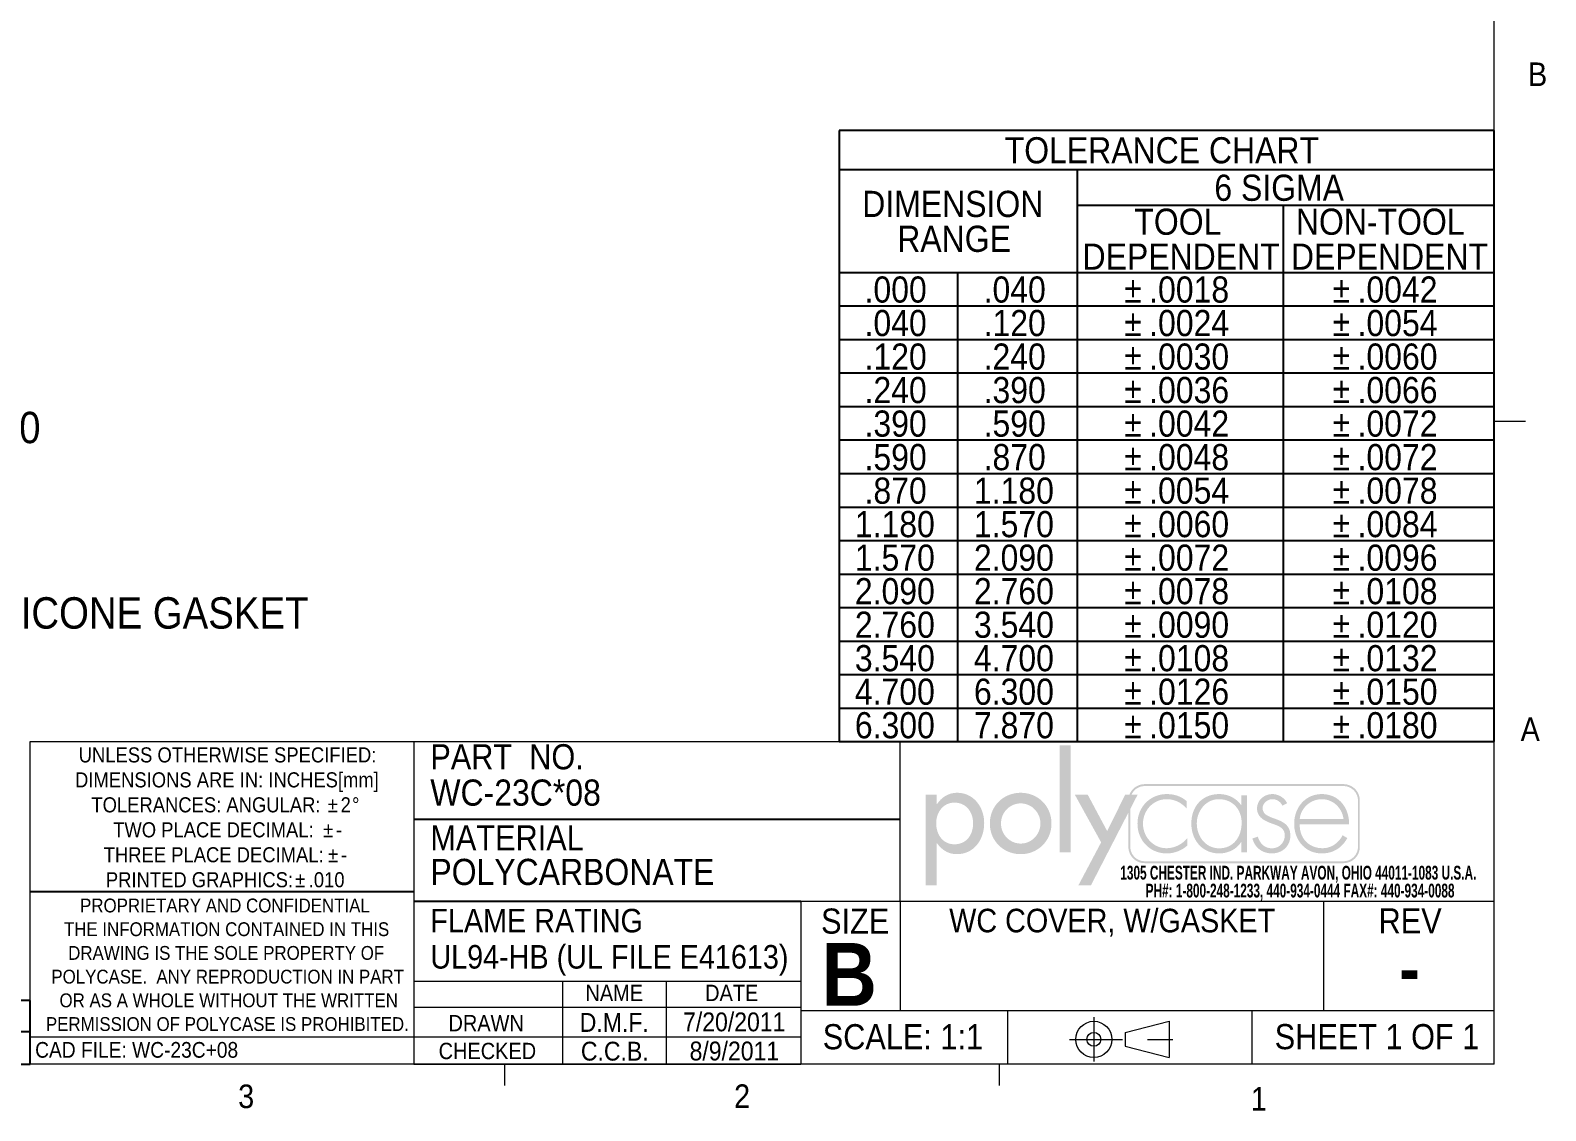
# Model space of a CAD drawing. Header units: inches. Extents: x 0.4 to 16.6, y 0.2 to 10.8.
# Drawn here: x 10.55 to 16.58, y 0.21 to 4.51 of the extents above; entities that cross this region are included whole.
import ezdxf

# ---------------------------------------------------------------- set-up
doc = ezdxf.new("R2010")
doc.units = ezdxf.units.IN
doc.header["$MEASUREMENT"] = 0
doc.linetypes.add('SLD-Center', pattern=[0.75, 0.6, -0.05, 0.05, -0.05])
doc.linetypes.add('SLD-Solid', pattern=[0])
doc.layers.add('FORMAT', color=7, linetype='SLD-Solid')
doc.layers.add('SLD-0', color=7, linetype='SLD-Solid')
doc.styles.add('SLDTEXTSTYLE0', font='GOTHICB.TTF', dxfattribs={"width": 0.639595})
doc.styles.add('SLDTEXTSTYLE1', font='GOTHIC.TTF', dxfattribs={"width": 0.913})
doc.styles.add('SLDTEXTSTYLE2', font='GOTHICB.TTF', dxfattribs={"width": 0.913})
doc.dimstyles.new('SLDDIMSTYLE6', dxfattribs={"dimtxt": 0.125, "dimasz": 0.13, "dimexe": 0, "dimexo": 0.0625, "dimgap": 0.03125, "dimtad": 0, "dimtih": 1, "dimtoh": 1, "dimdec": 3, "dimrnd": 1e-09, "dimzin": 4, "dimdsep": 46, "dimtxsty": 'SLDTEXTSTYLE1', "dimsah": 1, "dimcen": 0.09, "dimadec": 0, "dimazin": 1, "dimtfac": 1, "dimtdec": 3, "dimtmove": 0, "dimatfit": 0, "dimfxl": 1, "dimfrac": 2, "dimtolj": 1, "dimtzin": 12, "dimarcsym": 0})

# ---------------------------------------------------------------- blocks, each defined once
blk = doc.blocks.new('ThirdAngleProjectionBlock')
at = {"color": 7, "linetype": 'SLD-Center', "lineweight": 0}
for p, q in [((0.275, 0.506), (0.275, 0)), ((0, 0.253), (1.202, 0.253))]:
    blk.add_line(p, q, dxfattribs=at)
at = {"color": 7, "linetype": 'SLD-Solid', "lineweight": 0}
for p, q in [((0.632, 0.332), (1.13, 0.459)), ((1.13, 0.459), (1.13, 0.048)), ((0.632, 0.332), (0.632, 0.174)), ((0.632, 0.174), (1.13, 0.048))]:
    blk.add_line(p, q, dxfattribs=at)
for radius in [0.206, 0.0789]:
    blk.add_circle((0.275, 0.253), radius, dxfattribs=at)
blk = doc.blocks.new('SW_NOTE_0')
at = {"color": 0, "linetype": 'Continuous', "lineweight": 0, "char_height": 0.055, "attachment_point": 2, "style": 'SLDTEXTSTYLE0'}
for s, insert in [('1305 CHESTER IND. PARKWAY AVON, OHIO 44011-1083 U.S.A. ', (0.7495, 0.0703)), ('PH#: 1-800-248-1233, 440-934-0444 FAX#: 440-934-0088', (0.7564, -0.0009))]:
    blk.add_mtext(s, dxfattribs=dict(at, insert=insert))
blk = doc.blocks.new('logo')
at = {"linetype": 'Continuous'}
blk.add_hatch(color=7, dxfattribs=at).paths.add_polyline_path([(1.559, 0.355), (1.559, 1.505), (1.44, 1.505), (1.44, 0.355)], flags=0)
h = blk.add_hatch(color=7, dxfattribs=at)
edge = h.paths.add_edge_path(flags=0)
edge.add_spline(control_points=[(0.122, 0.452), (0.17, 0.382), (0.245, 0.334), (0.333, 0.334)], knot_values=[4, 4, 4, 4, 5, 5, 5, 5], weights=[1, 1, 1, 1], degree=3, periodic=0)
edge.add_spline(control_points=[(0.333, 0.334), (0.523, 0.334), (0.629, 0.492), (0.629, 0.669)], knot_values=[3, 3, 3, 3, 4, 4, 4, 4], weights=[1, 1, 1, 1], degree=3, periodic=0)
edge.add_spline(control_points=[(0.629, 0.669), (0.629, 0.839), (0.517, 0.994), (0.338, 0.994)], knot_values=[2, 2, 2, 2, 3, 3, 3, 3], weights=[1, 1, 1, 1], degree=3, periodic=0)
edge.add_spline(control_points=[(0.338, 0.994), (0.245, 0.994), (0.171, 0.946), (0.122, 0.872)], knot_values=[1, 1, 1, 1, 2, 2, 2, 2], weights=[1, 1, 1, 1], degree=3, periodic=0)
edge.add_line((0.122, 0.872), (0.119, 0.872))
edge.add_line((0.119, 0.872), (0.119, 0.975))
edge.add_line((0.119, 0.975), (0, 0.975))
edge.add_line((0, 0.975), (0, 0))
edge.add_line((0, 0), (0.119, 0))
edge.add_line((0.119, 0), (0.119, 0.452))
edge.add_line((0.119, 0.452), (0.122, 0.452))
edge = h.paths.add_edge_path(flags=0)
edge.add_spline(control_points=[(0.113, 0.665), (0.113, 0.78), (0.185, 0.888), (0.309, 0.888), (0.437, 0.888), (0.51, 0.786), (0.51, 0.665)], knot_values=[0, 0, 0, 0, 1, 1, 1, 2, 2, 2, 2], weights=[1, 1, 1, 1, 1, 1, 1], degree=3, periodic=0)
edge.add_spline(control_points=[(0.51, 0.665), (0.51, 0.543), (0.439, 0.44), (0.309, 0.44), (0.183, 0.44), (0.113, 0.549), (0.113, 0.665)], knot_values=[2, 2, 2, 2, 3, 3, 3, 4, 4, 4, 4], weights=[1, 1, 1, 1, 1, 1, 1], degree=3, periodic=0)
h = blk.add_hatch(color=7, dxfattribs=at)
edge = h.paths.add_edge_path(flags=0)
edge.add_spline(control_points=[(0.69, 0.664), (0.69, 0.477), (0.836, 0.334), (1.022, 0.334), (1.207, 0.334), (1.353, 0.477), (1.353, 0.664)], knot_values=[0, 0, 0, 0, 1, 1, 1, 2, 2, 2, 2], weights=[1, 1, 1, 1, 1, 1, 1], degree=3, periodic=0)
edge.add_spline(control_points=[(1.353, 0.664), (1.353, 0.851), (1.207, 0.994), (1.022, 0.994), (0.836, 0.994), (0.69, 0.851), (0.69, 0.664)], knot_values=[2, 2, 2, 2, 3, 3, 3, 4, 4, 4, 4], weights=[1, 1, 1, 1, 1, 1, 1], degree=3, periodic=0)
edge = h.paths.add_edge_path(flags=0)
edge.add_spline(control_points=[(1.234, 0.664), (1.234, 0.547), (1.139, 0.448), (1.022, 0.448), (0.904, 0.448), (0.81, 0.547), (0.81, 0.664)], knot_values=[0, 0, 0, 0, 1, 1, 1, 2, 2, 2, 2], weights=[1, 1, 1, 1, 1, 1, 1], degree=3, periodic=0)
edge.add_spline(control_points=[(0.81, 0.664), (0.81, 0.782), (0.904, 0.88), (1.022, 0.88), (1.139, 0.88), (1.234, 0.782), (1.234, 0.664)], knot_values=[2, 2, 2, 2, 3, 3, 3, 4, 4, 4, 4], weights=[1, 1, 1, 1, 1, 1, 1], degree=3, periodic=0)
h = blk.add_hatch(color=7, dxfattribs=at)
edge = h.paths.add_edge_path(flags=0)
edge.add_spline(control_points=[(4.669, 0.413), (4.669, 0.316), (4.59, 0.237), (4.493, 0.237)], knot_values=[7, 7, 7, 7, 8, 8, 8, 8], weights=[1, 1, 1, 1], degree=3, periodic=0)
edge.add_line((4.493, 0.237), (2.356, 0.237))
edge.add_spline(control_points=[(2.356, 0.237), (2.259, 0.237), (2.18, 0.316), (2.18, 0.413)], knot_values=[1, 1, 1, 1, 2, 2, 2, 2], weights=[1, 1, 1, 1], degree=3, periodic=0)
edge.add_line((2.18, 0.413), (2.18, 0.781))
edge.add_line((2.18, 0.781), (1.778, 0))
edge.add_line((1.778, 0), (1.643, 0))
edge.add_line((1.643, 0), (1.887, 0.461))
edge.add_line((1.887, 0.461), (1.603, 0.975))
edge.add_line((1.603, 0.975), (1.742, 0.975))
edge.add_line((1.742, 0.975), (1.952, 0.582))
edge.add_line((1.952, 0.582), (2.146, 0.975))
edge.add_line((2.146, 0.975), (2.192, 0.975))
edge.add_spline(control_points=[(2.192, 0.975), (2.218, 1.041), (2.282, 1.087), (2.356, 1.087)], knot_values=[3.233464, 3.233464, 3.233464, 3.233464, 4, 4, 4, 4], weights=[1, 1, 1, 1], degree=3, periodic=0)
edge.add_line((2.356, 1.087), (4.493, 1.087))
edge.add_spline(control_points=[(4.493, 1.087), (4.59, 1.087), (4.669, 1.008), (4.669, 0.911)], knot_values=[5, 5, 5, 5, 6, 6, 6, 6], weights=[1, 1, 1, 1], degree=3, periodic=0)
edge.add_line((4.669, 0.911), (4.669, 0.413))
edge = h.paths.add_edge_path(flags=0)
edge.add_line((2.215, 0.975), (2.28, 0.975))
edge.add_line((2.28, 0.975), (2.201, 0.821))
edge.add_line((2.201, 0.821), (2.201, 0.413))
edge.add_spline(control_points=[(2.201, 0.413), (2.201, 0.327), (2.271, 0.258), (2.356, 0.258)], knot_values=[2, 2, 2, 2, 3, 3, 3, 3], weights=[1, 1, 1, 1], degree=3, periodic=0)
edge.add_line((2.356, 0.258), (4.493, 0.258))
edge.add_spline(control_points=[(4.493, 0.258), (4.579, 0.258), (4.649, 0.327), (4.649, 0.413)], knot_values=[4, 4, 4, 4, 5, 5, 5, 5], weights=[1, 1, 1, 1], degree=3, periodic=0)
edge.add_line((4.649, 0.413), (4.649, 0.911))
edge.add_spline(control_points=[(4.649, 0.911), (4.649, 0.997), (4.579, 1.066), (4.493, 1.066)], knot_values=[6, 6, 6, 6, 7, 7, 7, 7], weights=[1, 1, 1, 1], degree=3, periodic=0)
edge.add_line((4.493, 1.066), (2.356, 1.066))
edge.add_spline(control_points=[(2.356, 1.066), (2.293, 1.066), (2.239, 1.029), (2.215, 0.975)], knot_values=[0, 0, 0, 0, 0.732403, 0.732403, 0.732403, 0.732403], weights=[1, 1, 1, 1], degree=3, periodic=0)
h = blk.add_hatch(color=7, dxfattribs=at)
edge = h.paths.add_edge_path(flags=0)
edge.add_spline(control_points=[(2.806, 0.905), (2.745, 0.957), (2.672, 0.98), (2.593, 0.98)], knot_values=[8, 8, 8, 8, 9, 9, 9, 9], weights=[1, 1, 1, 1], degree=3, periodic=0)
edge.add_spline(control_points=[(2.593, 0.98), (2.413, 0.98), (2.278, 0.84), (2.278, 0.662)], knot_values=[7, 7, 7, 7, 8, 8, 8, 8], weights=[1, 1, 1, 1], degree=3, periodic=0)
edge.add_spline(control_points=[(2.278, 0.662), (2.278, 0.484), (2.41, 0.342), (2.592, 0.342)], knot_values=[6, 6, 6, 6, 7, 7, 7, 7], weights=[1, 1, 1, 1], degree=3, periodic=0)
edge.add_spline(control_points=[(2.592, 0.342), (2.674, 0.342), (2.752, 0.372), (2.814, 0.427)], knot_values=[5, 5, 5, 5, 6, 6, 6, 6], weights=[1, 1, 1, 1], degree=3, periodic=0)
edge.add_line((2.814, 0.427), (2.814, 0.507))
edge.add_spline(control_points=[(2.814, 0.507), (2.759, 0.44), (2.676, 0.398), (2.589, 0.398)], knot_values=[3, 3, 3, 3, 4, 4, 4, 4], weights=[1, 1, 1, 1], degree=3, periodic=0)
edge.add_spline(control_points=[(2.589, 0.398), (2.445, 0.398), (2.337, 0.523), (2.337, 0.662)], knot_values=[2, 2, 2, 2, 3, 3, 3, 3], weights=[1, 1, 1, 1], degree=3, periodic=0)
edge.add_spline(control_points=[(2.337, 0.662), (2.337, 0.802), (2.446, 0.925), (2.59, 0.925)], knot_values=[1, 1, 1, 1, 2, 2, 2, 2], weights=[1, 1, 1, 1], degree=3, periodic=0)
edge.add_spline(control_points=[(2.59, 0.925), (2.678, 0.925), (2.748, 0.889), (2.806, 0.825)], knot_values=[0, 0, 0, 0, 1, 1, 1, 1], weights=[1, 1, 1, 1], degree=3, periodic=0)
edge.add_line((2.806, 0.825), (2.806, 0.905))
h = blk.add_hatch(color=7, dxfattribs=at)
edge = h.paths.add_edge_path(flags=0)
edge.add_spline(control_points=[(3.392, 0.861), (3.34, 0.938), (3.25, 0.98), (3.156, 0.98)], knot_values=[6, 6, 6, 6, 7, 7, 7, 7], weights=[1, 1, 1, 1], degree=3, periodic=0)
edge.add_spline(control_points=[(3.156, 0.98), (2.972, 0.98), (2.857, 0.844), (2.857, 0.665)], knot_values=[5, 5, 5, 5, 6, 6, 6, 6], weights=[1, 1, 1, 1], degree=3, periodic=0)
edge.add_spline(control_points=[(2.857, 0.665), (2.857, 0.486), (2.973, 0.342), (3.159, 0.342)], knot_values=[4, 4, 4, 4, 5, 5, 5, 5], weights=[1, 1, 1, 1], degree=3, periodic=0)
edge.add_spline(control_points=[(3.159, 0.342), (3.249, 0.342), (3.347, 0.387), (3.392, 0.465)], knot_values=[3, 3, 3, 3, 4, 4, 4, 4], weights=[1, 1, 1, 1], degree=3, periodic=0)
edge.add_line((3.392, 0.465), (3.395, 0.465))
edge.add_line((3.395, 0.465), (3.395, 0.355))
edge.add_line((3.395, 0.355), (3.454, 0.355))
edge.add_line((3.454, 0.355), (3.454, 0.967))
edge.add_line((3.454, 0.967), (3.395, 0.967))
edge.add_line((3.395, 0.967), (3.395, 0.861))
edge.add_line((3.395, 0.861), (3.392, 0.861))
edge = h.paths.add_edge_path(flags=0)
edge.add_spline(control_points=[(3.398, 0.672), (3.398, 0.525), (3.314, 0.397), (3.157, 0.397), (3.009, 0.397), (2.916, 0.525), (2.916, 0.665)], knot_values=[0, 0, 0, 0, 1, 1, 1, 2, 2, 2, 2], weights=[1, 1, 1, 1, 1, 1, 1], degree=3, periodic=0)
edge.add_spline(control_points=[(2.916, 0.665), (2.916, 0.798), (3.013, 0.925), (3.153, 0.925), (3.302, 0.925), (3.398, 0.814), (3.398, 0.672)], knot_values=[2, 2, 2, 2, 3, 3, 3, 4, 4, 4, 4], weights=[1, 1, 1, 1, 1, 1, 1], degree=3, periodic=0)
h = blk.add_hatch(color=7, dxfattribs=at)
edge = h.paths.add_edge_path(flags=0)
edge.add_spline(control_points=[(3.731, 0.98), (3.793, 0.98), (3.861, 0.939), (3.887, 0.882)], knot_values=[11, 11, 11, 11, 12, 12, 12, 12], weights=[1, 1, 1, 1], degree=3, periodic=0)
edge.add_line((3.887, 0.882), (3.836, 0.856))
edge.add_spline(control_points=[(3.836, 0.856), (3.816, 0.898), (3.776, 0.925), (3.728, 0.925)], knot_values=[0, 0, 0, 0, 1, 1, 1, 1], weights=[1, 1, 1, 1], degree=3, periodic=0)
edge.add_spline(control_points=[(3.728, 0.925), (3.677, 0.925), (3.624, 0.882), (3.624, 0.829)], knot_values=[1, 1, 1, 1, 2, 2, 2, 2], weights=[1, 1, 1, 1], degree=3, periodic=0)
edge.add_spline(control_points=[(3.624, 0.829), (3.624, 0.682), (3.922, 0.754), (3.922, 0.533)], knot_values=[2, 2, 2, 2, 3, 3, 3, 3], weights=[1, 1, 1, 1], degree=3, periodic=0)
edge.add_spline(control_points=[(3.922, 0.533), (3.922, 0.42), (3.834, 0.342), (3.724, 0.342)], knot_values=[3, 3, 3, 3, 4, 4, 4, 4], weights=[1, 1, 1, 1], degree=3, periodic=0)
edge.add_spline(control_points=[(3.724, 0.342), (3.622, 0.342), (3.539, 0.404), (3.514, 0.503)], knot_values=[4, 4, 4, 4, 5, 5, 5, 5], weights=[1, 1, 1, 1], degree=3, periodic=0)
edge.add_line((3.514, 0.503), (3.572, 0.522))
edge.add_spline(control_points=[(3.572, 0.522), (3.595, 0.449), (3.644, 0.397), (3.724, 0.397)], knot_values=[6, 6, 6, 6, 7, 7, 7, 7], weights=[1, 1, 1, 1], degree=3, periodic=0)
edge.add_spline(control_points=[(3.724, 0.397), (3.801, 0.397), (3.862, 0.458), (3.862, 0.535)], knot_values=[7, 7, 7, 7, 8, 8, 8, 8], weights=[1, 1, 1, 1], degree=3, periodic=0)
edge.add_spline(control_points=[(3.862, 0.535), (3.862, 0.611), (3.804, 0.635), (3.743, 0.656)], knot_values=[8, 8, 8, 8, 9, 9, 9, 9], weights=[1, 1, 1, 1], degree=3, periodic=0)
edge.add_spline(control_points=[(3.743, 0.656), (3.659, 0.686), (3.564, 0.722), (3.564, 0.825)], knot_values=[9, 9, 9, 9, 10, 10, 10, 10], weights=[1, 1, 1, 1], degree=3, periodic=0)
edge.add_spline(control_points=[(3.564, 0.825), (3.564, 0.918), (3.642, 0.98), (3.731, 0.98)], knot_values=[10, 10, 10, 10, 11, 11, 11, 11], weights=[1, 1, 1, 1], degree=3, periodic=0)
h = blk.add_hatch(color=7, dxfattribs=at)
edge = h.paths.add_edge_path(flags=0)
edge.add_spline(control_points=[(4.554, 0.656), (4.555, 0.832), (4.445, 0.98), (4.26, 0.98)], knot_values=[6, 6, 6, 6, 7, 7, 7, 7], weights=[1, 1, 1, 1], degree=3, periodic=0)
edge.add_spline(control_points=[(4.26, 0.98), (4.081, 0.98), (3.963, 0.833), (3.963, 0.662)], knot_values=[5, 5, 5, 5, 6, 6, 6, 6], weights=[1, 1, 1, 1], degree=3, periodic=0)
edge.add_spline(control_points=[(3.963, 0.662), (3.963, 0.489), (4.078, 0.342), (4.26, 0.342)], knot_values=[4, 4, 4, 4, 5, 5, 5, 5], weights=[1, 1, 1, 1], degree=3, periodic=0)
edge.add_spline(control_points=[(4.26, 0.342), (4.38, 0.342), (4.478, 0.401), (4.534, 0.507)], knot_values=[3, 3, 3, 3, 4, 4, 4, 4], weights=[1, 1, 1, 1], degree=3, periodic=0)
edge.add_line((4.534, 0.507), (4.484, 0.537))
edge.add_spline(control_points=[(4.484, 0.537), (4.44, 0.454), (4.363, 0.398), (4.268, 0.398)], knot_values=[1, 1, 1, 1, 2, 2, 2, 2], weights=[1, 1, 1, 1], degree=3, periodic=0)
edge.add_spline(control_points=[(4.268, 0.398), (4.126, 0.398), (4.019, 0.501), (4.023, 0.656)], knot_values=[0, 0, 0, 0, 1, 1, 1, 1], weights=[1, 1, 1, 1], degree=3, periodic=0)
edge.add_line((4.023, 0.656), (4.554, 0.656))
edge = h.paths.add_edge_path(flags=0)
edge.add_spline(control_points=[(4.023, 0.712), (4.033, 0.827), (4.136, 0.925), (4.261, 0.925)], knot_values=[1, 1, 1, 1, 2, 2, 2, 2], weights=[1, 1, 1, 1], degree=3, periodic=0)
edge.add_spline(control_points=[(4.261, 0.925), (4.387, 0.925), (4.48, 0.824), (4.494, 0.712)], knot_values=[0, 0, 0, 0, 1, 1, 1, 1], weights=[1, 1, 1, 1], degree=3, periodic=0)
edge.add_line((4.494, 0.712), (4.023, 0.712))
blk = doc.blocks.new('POLYCASE LOGO')
at = {"color": 7, "linetype": 'Continuous', "xscale": 0.37, "yscale": 0.37, "zscale": 0.37}
blk.add_blockref('logo', (0.1015, -0.5714), dxfattribs=at)
at = {"color": 7, "linetype": 'Continuous', "lineweight": 0}
blk.add_blockref('SW_NOTE_0', (0.8349, -0.5644), dxfattribs=at)
blk = doc.blocks.new('SW_NOTE_2')
at = {"color": 0, "linetype": 'Continuous', "lineweight": 0, "char_height": 0.06, "attachment_point": 2, "style": 'SLDTEXTSTYLE1'}
for s, insert in [('UNLESS OTHERWISE SPECIFIED:', (0.5672, 0.0766)), ('DIMENSIONS ARE IN: INCHES[mm]', (0.5648, -0.0227)), ('TOLERANCES: ANGULAR: ', (0.4813, -0.1221)), ('%%p', (0.9859, -0.1221)), ('2', (1.0375, -0.1221)), ('%%d', (1.0774, -0.1221)), ('TWO PLACE DECIMAL: ', (0.511, -0.2215)), ('%%p', (0.9679, -0.2215)), ('-', (1.011, -0.2215)), ('THREE PLACE DECIMAL: ', (0.5121, -0.3208)), ('%%p', (0.9875, -0.3208)), ('-', (1.0306, -0.3208)), ('PRINTED GRAPHICS: ', (0.4556, -0.4202)), ('.010', (0.9616, -0.4202)), ('%%p', (0.8567, -0.4202))]:
    blk.add_mtext(s, dxfattribs=dict(at, insert=insert))
blk = doc.blocks.new('SW_NOTE_3')
at = {"color": 0, "linetype": 'Continuous', "lineweight": 0, "char_height": 0.055, "attachment_point": 2, "style": 'SLDTEXTSTYLE1'}
for s, insert in [('PROPRIETARY AND CONFIDENTIAL', (0.5827, 0.0703)), ('THE INFORMATION CONTAINED IN THIS', (0.5892, -0.0241)), ('DRAWING IS THE SOLE PROPERTY OF', (0.5875, -0.1185)), ('POLYCASE.  ANY REPRODUCTION IN PART ', (0.5935, -0.2129)), ('OR AS A WHOLE WITHOUT THE WRITTEN ', (0.5977, -0.3072)), ('PERMISSION OF POLYCASE IS PROHIBITED.', (0.5923, -0.4016))]:
    blk.add_mtext(s, dxfattribs=dict(at, insert=insert))
blk = doc.blocks.new('SW_TABLEANNOTATION_0')
at = {"layer": 'SLD-0', "color": 0}
for p, q in [((0, 0), (0, -0.2534)), ((4.4719, 0), (0, 0)), ((4.4719, -0.2534), (4.4719, 0)), ((0.2775, 0), (0.2775, -0.1237)), ((2.7288, 0), (2.7288, -0.1237)), ((3.0624, 0), (3.0624, -0.1237)), ((3.4352, 0), (3.4352, -0.1237)), ((3.8628, 0), (3.8628, -0.1237)), ((0, -0.1237), (4.4719, -0.1237)), ((0, -0.2534), (4.4719, -0.2534))]:
    blk.add_line(p, q, dxfattribs=at)
at = {"layer": 'SLD-0', "color": 0, "attachment_point": 1, "style": 'SLDTEXTSTYLE1'}
for s, insert, char_height in [('REV.', (0.0209, -0.0212), 0.08333), ('DESCRIPTION', (1.1543, -0.0212), 0.083333), ('ZONE', (2.7497, -0.0212), 0.08333), ('BY', (3.1841, -0.0212), 0.08333), ("APPR'D", (3.4561, -0.0212), 0.08333), ('DATE', (4.0314, -0.0212), 0.08333), ('REVISIONS', (1.9634, -0.1479), 0.08333)]:
    blk.add_mtext(s, dxfattribs=dict(at, insert=insert, char_height=char_height))
blk = doc.blocks.new('SW_TABLEANNOTATION_1')
at = {"layer": 'SLD-0', "color": 0}
for p, q in [((0, 0), (0, -2.4327)), ((2.6059, 0), (0, 0)), ((2.6059, -2.4327), (2.6059, 0)), ((0, -0.156), (2.6059, -0.156)), ((0.9475, -0.156), (0.9475, -2.4327)), ((0.9475, -0.2979), (2.6059, -0.2979)), ((1.7665, -0.2979), (1.7665, -2.4327)), ((0, -0.5654), (2.6059, -0.5654)), ((0.4712, -0.5654), (0.4712, -2.4327)), ((0, -0.6988), (2.6059, -0.6988)), ((0, -0.8321), (2.6059, -0.8321)), ((0, -0.9655), (2.6059, -0.9655)), ((0, -1.0989), (2.6059, -1.0989)), ((0, -1.2323), (2.6059, -1.2323)), ((0, -1.3657), (2.6059, -1.3657)), ((0, -1.499), (2.6059, -1.499)), ((0, -1.6324), (2.6059, -1.6324)), ((0, -1.7658), (2.6059, -1.7658)), ((0, -1.8992), (2.6059, -1.8992)), ((0, -2.0325), (2.6059, -2.0325)), ((0, -2.1659), (2.6059, -2.1659)), ((0, -2.2993), (2.6059, -2.2993)), ((0, -2.4327), (2.6059, -2.4327))]:
    blk.add_line(p, q, dxfattribs=at)
at = {"layer": 'SLD-0', "color": 0, "attachment_point": 1, "style": 'SLDTEXTSTYLE1'}
for s, insert, char_height in [('TOLERANCE CHART', (0.6587, -0.0273), 0.104167), ('6 SIGMA', (1.4929, -0.1763), 0.10417), ('DIMENSION ', (0.0917, -0.2406), 0.10417), ('TOOL', (1.1745, -0.3115), 0.10417), ('NON-TOOL', (1.8174, -0.3115), 0.10417), ('RANGE', (0.231, -0.3795), 0.10417), ('DEPENDENT', (0.9684, -0.4504), 0.10417), ('DEPENDENT', (1.7976, -0.4504), 0.10417), ('.000', (0.1009, -0.5814), 0.10417), ('.040', (0.5747, -0.5814), 0.10417), ('%%p', (1.1342, -0.5814), 0.10417), ('.0018', (1.2335, -0.5814), 0.10417), ('%%p', (1.9634, -0.5814), 0.10417), ('.0042', (2.0627, -0.5814), 0.10417), ('.040', (0.1009, -0.7148), 0.10417), ('.120', (0.5747, -0.7148), 0.10417), ('.0024', (1.2335, -0.7148), 0.10417), ('.0054', (2.0627, -0.7148), 0.10417), ('%%p', (1.1342, -0.7148), 0.10417), ('%%p', (1.9634, -0.7148), 0.10417), ('.120', (0.1009, -0.8482), 0.10417), ('.240', (0.5747, -0.8482), 0.10417), ('%%p', (1.1342, -0.8482), 0.10417), ('.0030', (1.2335, -0.8482), 0.10417), ('%%p', (1.9634, -0.8482), 0.10417), ('.0060', (2.0627, -0.8482), 0.10417), ('.240', (0.1009, -0.9815), 0.10417), ('.390', (0.5747, -0.9815), 0.10417), ('%%p', (1.1342, -0.9815), 0.10417), ('.0036', (1.2335, -0.9815), 0.10417), ('%%p', (1.9634, -0.9815), 0.10417), ('.0066', (2.0627, -0.9815), 0.10417), ('.390', (0.1009, -1.1149), 0.10417), ('.590', (0.5747, -1.1149), 0.10417), ('%%p', (1.1342, -1.1149), 0.10417), ('.0042', (1.2335, -1.1149), 0.10417), ('%%p', (1.9634, -1.1149), 0.10417), ('.0072', (2.0627, -1.1149), 0.10417), ('.590', (0.1009, -1.2483), 0.10417), ('.870', (0.5747, -1.2483), 0.10417), ('%%p', (1.1342, -1.2483), 0.10417), ('.0048', (1.2335, -1.2483), 0.10417), ('%%p', (1.9634, -1.2483), 0.10417), ('.0072', (2.0627, -1.2483), 0.10417), ('.870', (0.1009, -1.3817), 0.10417), ('1.180', (0.5362, -1.3817), 0.10417), ('.0054', (1.2335, -1.3817), 0.10417), ('.0078', (2.0627, -1.3817), 0.10417), ('%%p', (1.1342, -1.3817), 0.10417), ('%%p', (1.9634, -1.3817), 0.10417), ('1.180', (0.0624, -1.515), 0.10417), ('1.570', (0.5362, -1.515), 0.10417), ('%%p', (1.1342, -1.515), 0.10417), ('.0060', (1.2335, -1.515), 0.10417), ('%%p', (1.9634, -1.515), 0.10417), ('.0084', (2.0627, -1.515), 0.10417), ('1.570', (0.0624, -1.6484), 0.10417), ('2.090', (0.5362, -1.6484), 0.10417), ('%%p', (1.1342, -1.6484), 0.10417), ('.0072', (1.2335, -1.6484), 0.10417), ('%%p', (1.9634, -1.6484), 0.10417), ('.0096', (2.0627, -1.6484), 0.10417), ('2.090', (0.0624, -1.7818), 0.10417), ('2.760', (0.5362, -1.7818), 0.10417), ('%%p', (1.1342, -1.7818), 0.10417), ('.0078', (1.2335, -1.7818), 0.10417), ('%%p', (1.9634, -1.7818), 0.10417), ('.0108', (2.0627, -1.7818), 0.10417), ('2.760', (0.0624, -1.9152), 0.10417), ('3.540', (0.5362, -1.9152), 0.10417), ('%%p', (1.1342, -1.9152), 0.10417), ('.0090', (1.2335, -1.9152), 0.10417), ('%%p', (1.9634, -1.9152), 0.10417), ('.0120', (2.0627, -1.9152), 0.10417), ('3.540', (0.0624, -2.0485), 0.10417), ('4.700', (0.5362, -2.0485), 0.10417), ('.0108', (1.2335, -2.0485), 0.10417), ('.0132', (2.0627, -2.0485), 0.10417), ('%%p', (1.1342, -2.0485), 0.10417), ('%%p', (1.9634, -2.0485), 0.10417), ('4.700', (0.0624, -2.1819), 0.10417), ('6.300', (0.5362, -2.1819), 0.10417), ('%%p', (1.1342, -2.1819), 0.10417), ('.0126', (1.2335, -2.1819), 0.10417), ('%%p', (1.9634, -2.1819), 0.10417), ('.0150', (2.0627, -2.1819), 0.10417), ('6.300', (0.0624, -2.3153), 0.10417), ('7.870', (0.5362, -2.3153), 0.10417), ('%%p', (1.1342, -2.3153), 0.10417), ('.0150', (1.2335, -2.3153), 0.10417), ('%%p', (1.9634, -2.3153), 0.10417), ('.0180', (2.0627, -2.3153), 0.10417)]:
    blk.add_mtext(s, dxfattribs=dict(at, insert=insert, char_height=char_height))
blk = doc.blocks.new('*D31')
at = {"layer": 'SLD-0'}
for p, q in [((10.2327, 2.9275), (10.0827, 2.9275)), ((10.0827, 2.9275), (10.0827, 2.6955)), ((9.7502, 2.6955), (10.2077, 2.6955)), ((9.7502, 2.6055), (10.2077, 2.6055)), ((10.0827, 2.6055), (10.0827, 2.3555))]:
    blk.add_line(p, q, dxfattribs=at)
for points in [[(10.0827, 2.6955), (10.1027, 2.8255), (10.0627, 2.8255)], [(10.0827, 2.6055), (10.0627, 2.4755), (10.1027, 2.4755)]]:
    blk.add_solid(points, dxfattribs=at)
at = {"layer": 'SLD-0', "insert": (10.2952, 2.9879), "char_height": 0.125, "attachment_point": 1, "style": 'SLDTEXTSTYLE1'}
blk.add_mtext('.090', dxfattribs=at)

msp = doc.modelspace()

# ---------------------------------------------------------------- linework, layer by layer
at = {"color": 7, "linetype": 'SLD-Solid', "lineweight": 0}
for p, q in [((16.37625, 0.39207), (16.37625, 10.64207)), ((16.37625, 2.95029), (16.50125, 2.95029)), ((10.55159, 0.39207), (10.55159, 1.67529)), ((10.55159, 1.67529), (16.37625, 1.67529)), ((12.07763, 1.67529), (12.07763, 0.39207)), ((13.61753, 1.04007), (16.37625, 1.04007)), ((14.01308, 1.04007), (14.01308, 0.60496)), ((15.69807, 1.04007), (15.69807, 0.60496)), ((13.61753, 0.7208), (12.07763, 0.7208)), ((12.66996, 0.7208), (12.66996, 0.39207)), ((13.08158, 0.7208), (13.08158, 0.39207)), ((12.07763, 0.61914), (13.61753, 0.61914)), ((13.61753, 0.60496), (16.37625, 0.60496)), ((14.44067, 0.60496), (14.44067, 0.39207)), ((15.41258, 0.60496), (15.41258, 0.39207)), ((10.55159, 0.50001), (13.61753, 0.50001)), ((16.37625, 0.39207), (0.62625, 0.39207)), ((12.07763, 0.39207), (13.61753, 0.39207)), ((12.4385, 0.39207), (12.4385, 0.30727)), ((14.40725, 0.39207), (14.40725, 0.30727))]:
    msp.add_line(p, q, dxfattribs=at)
at = {"layer": 'SLD-0', "lineweight": 0}
for p, q in [((14.01308, 1.04007), (14.01308, 1.67529)), ((13.61753, 1.04007), (13.61753, 0.39207))]:
    msp.add_line(p, q, dxfattribs=at)
at = {"layer": 'SLD-0', "color": 7}
for p, q in [((14.01308, 1.3651), (12.07763, 1.3651)), ((12.07763, 1.07812), (10.55159, 1.07812)), ((12.07763, 1.04007), (13.61753, 1.04007))]:
    msp.add_line(p, q, dxfattribs=at)

# ---------------------------------------------------------------- block references
at = {"color": 7, "linetype": 'Continuous', "lineweight": 0}
for name, p in [('SW_NOTE_2', (10.76916, 1.57586)), ('SW_NOTE_3', (10.74343, 0.98039))]:
    msp.add_blockref(name, p, dxfattribs=at)
at = {"color": 7, "linetype": 'Continuous'}
msp.add_blockref('POLYCASE LOGO', (14.01308, 1.67529), dxfattribs=at)
at = {"color": 7, "linetype": 'Continuous', "xscale": 0.35, "yscale": 0.35, "zscale": 0.35}
msp.add_blockref('ThirdAngleProjectionBlock', (14.68748, 0.40184), dxfattribs=at)
at = {"layer": 'SLD-0'}
for name, p in [('SW_TABLEANNOTATION_1', (13.77037, 4.10795)), ('SW_TABLEANNOTATION_0', (6.07972, 0.64547))]:
    msp.add_blockref(name, p, dxfattribs=at)

# ---------------------------------------------------------------- texts
at = {"color": 7, "linetype": 'Continuous', "lineweight": 0}
for s, insert, char_height, attachment_point, style in [('B', (16.51148, 4.37799), 0.09375, 1, 'SLDTEXTSTYLE1'), ('A', (16.48208, 1.77153), 0.09375, 1, 'SLDTEXTSTYLE1'), ('PART  NO.', (12.14351, 1.66509), 0.1, 1, 'SLDTEXTSTYLE1'), ('SIZE', (13.69828, 1.0111), 0.1, 1, 'SLDTEXTSTYLE1'), ('WC COVER, W/GASKET', (14.85681, 1.01011), 0.09375, 2, 'SLDTEXTSTYLE1'), ('REV', (15.91697, 1.01198), 0.1, 1, 'SLDTEXTSTYLE1'), ('B', (13.81053, 0.87399), 0.25, 2, 'SLDTEXTSTYLE2'), ('-', (16.04036, 0.87202), 0.2, 2, 'SLDTEXTSTYLE2'), ('NAME', (12.8753, 0.70779), 0.065, 2, 'SLDTEXTSTYLE1'), ('DATE', (13.3428, 0.70779), 0.065, 2, 'SLDTEXTSTYLE1'), ('DRAWN', (12.21575, 0.58739), 0.065, 1, 'SLDTEXTSTYLE1'), ('D.M.F.', (12.87538, 0.59523), 0.075, 2, 'SLDTEXTSTYLE1'), ('7/20/2011', (13.35268, 0.59739), 0.075, 2, 'SLDTEXTSTYLE1'), ('SCALE: 1:1', (13.70494, 0.55093), 0.1, 1, 'SLDTEXTSTYLE1'), ('SHEET 1 OF 1', (15.50345, 0.55125), 0.1, 1, 'SLDTEXTSTYLE1'), ('8/9/2011', (13.35329, 0.48166), 0.075, 2, 'SLDTEXTSTYLE1'), ('CAD FILE: WC-23C+08', (10.57087, 0.47986), 0.0625, 1, 'SLDTEXTSTYLE1'), ('CHECKED', (12.17642, 0.47666), 0.065, 1, 'SLDTEXTSTYLE1'), ('C.C.B.', (12.87739, 0.48093), 0.075, 2, 'SLDTEXTSTYLE1'), ('3', (11.37877, 0.31052), 0.09375, 1, 'SLDTEXTSTYLE1'), ('2', (13.3523, 0.31134), 0.09375, 1, 'SLDTEXTSTYLE1'), ('1', (15.40832, 0.30027), 0.09375, 1, 'SLDTEXTSTYLE1')]:
    msp.add_mtext(s, dxfattribs=dict(at, insert=insert, char_height=char_height, attachment_point=attachment_point, style=style))
at = {"layer": 'FORMAT', "color": 7, "attachment_point": 1, "style": 'SLDTEXTSTYLE1'}
for s, insert, char_height in [('WC-23C*08', (12.14351, 1.52456), 0.104167), ('POLYCARBONATE', (12.14351, 1.20883), 0.1041667), ('UL94-HB (UL FILE E41613)', (12.14351, 0.86582), 0.09375)]:
    msp.add_mtext(s, dxfattribs=dict(at, insert=insert, char_height=char_height))
at = {"layer": 'SLD-0', "attachment_point": 1, "style": 'SLDTEXTSTYLE1'}
for s, insert, char_height in [('SILICONE GASKET', (10.2844, 2.24991), 0.125), ('MATERIAL', (12.14351, 1.34258), 0.1), ('FLAME RATING', (12.14351, 1.00974), 0.09375)]:
    msp.add_mtext(s, dxfattribs=dict(at, insert=insert, char_height=char_height))

# ---------------------------------------------------------------- dimensions: what is measured, and where the dimension line sits
at = {"layer": 'SLD-0'}
dim = msp.add_linear_dim(base=(10.08268, 2.60547), p1=(9.70015, 2.69547), p2=(9.70015, 2.60547), angle=90, dimstyle='SLDDIMSTYLE6', dxfattribs=at)
dim.commit()
dim.dimension.update_dxf_attribs({"geometry": '*D31', "text_midpoint": (10.08268, 2.92745), "dimtype": 160})

doc.saveas('drawing.dxf')
